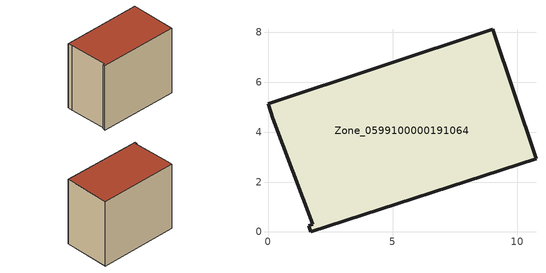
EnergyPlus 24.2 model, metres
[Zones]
Zone_0599100000191064
 floor ground (C_G): 1.71,0 1.62,0.24 1.79,0.31 0.19,4.56 0,5.13 9.01,8.13 10.74,2.93 z0.38
 wall outside (C_F): 1.71,0 10.74,2.93 9.01,8.13 0,5.13 0.19,4.56 1.79,0.31 1.62,0.24 1.71,0 z0.38:8.49
 roof outside (C_R): 1.62,0.24 1.71,0 10.74,2.93 9.01,8.13 0,5.13 0.19,4.56 1.79,0.31 z8.49
[BUILDING]
Pand.0599100000191064: North Axis=0; Terrain=City; Loads Convergence Tolerance Value=0.04; Temperature Convergence Tolerance Value=0.4; Solar Distribution=FullExterior; Maximum Number of Warmup Days=25; Minimum Number of Warmup Days=1
[Site:Location]
Rotterdam.The.Hague.AP_ZH_NLD Design_Conditions: Latitude=51.96; Longitude=4.45; Time Zone=1; Elevation=-4.5
[SITE:GROUNDTEMPERATURE:BUILDINGSURFACE]
18, 18, 18, 18, 18, 18, 18, 18, 18, 18, 18, 18
[MATERIAL] Thermal Absorptance=0.9; Solar Absorptance=0.7; Visible Absorptance=0.7
Name | Roughness | Thickness | Conductivity | Density | Specific Heat
G.TI.1965-1974 | MediumSmooth | 0.15 | 0.882353 | 540 | 1210
F.TI.1965-1974 | Rough | 0.3 | 0.697674 | 1920 | 840
R.TI.1965-1974 | MediumRough | 0.2 | 0.232558 | 1500 | 1000
[CONSTRUCTION]
C_G: G.TI.1965-1974
C_F: F.TI.1965-1974
C_R: R.TI.1965-1974
[ZONE]
Zone_0599100000191064: Type=1; Multiplier=1; Ceiling Height=Autocalculate; Volume=Autocalculate; Floor Area=autocalculate; Part of Total Floor Area=Yes
[ZONEINFILTRATION:DESIGNFLOWRATE]
Infil_Zone_0599100000191064: Zone or ZoneList or Space or SpaceList=Zone_0599100000191064; Schedule=AlwaysOn; Design Flow Rate Calculation Method=Flow/Area; Flow Rate per Floor Area=0.003; Constant Term Coefficient=1; Temperature Term Coefficient=0; Velocity Term Coefficient=0; Velocity Squared Term Coefficient=0
[HVACTEMPLATE:ZONE:IDEALLOADSAIRSYSTEM]
Zone_0599100000191064: Maximum Heating Supply Air Temperature=50; Minimum Cooling Supply Air Temperature=13; Maximum Heating Supply Air Humidity Ratio=0.0156; Minimum Cooling Supply Air Humidity Ratio=0.0077; Heating Limit=NoLimit; Cooling Limit=NoLimit; Dehumidification Control Type=ConstantSensibleHeatRatio; Cooling Sensible Heat Ratio=0.7; Dehumidification Setpoint=60; Humidification Control Type=None; Humidification Setpoint=30; Outdoor Air Method=None; Outdoor Air Flow Rate per Person=0.00944; Outdoor Air Flow Rate per Zone Floor Area=0; Outdoor Air Flow Rate per Zone=0; Demand Controlled Ventilation Type=None; Outdoor Air Economizer Type=NoEconomizer; Heat Recovery Type=None; Sensible Heat Recovery Effectiveness=0.7; Latent Heat Recovery Effectiveness=0.65
[ZONECONTROL:THERMOSTAT]
ThermostatControl_Zone_0599100000191064: Zone or ZoneList=Zone_0599100000191064; Control Type Schedule=DualSetpointControlType; Control 1=Thermostat_Zone_0599100000191064; Temperature Difference Between Cutout And Setpoint=0
[THERMOSTATSETPOINT:DUALSETPOINT]
Thermostat_Zone_0599100000191064: Heating Setpoint Temperature Schedule=HeatingSetpoint_Zone_0599100000191064; Cooling Setpoint Temperature Schedule=CoolingSetpoint_Zone_0599100000191064
[SCHEDULE:COMPACT]
HeatingSetpoint_Zone_0599100000191064: Through: 12/31, For: AllDays, Until: 24:00, 21
CoolingSetpoint_Zone_0599100000191064: Through: 12/31, For: AllDays, Until: 24:00, 24
DualSetpointControlType: Through: 12/31, For: AllDays, Until: 24:00, 4
AlwaysOn: Through: 12/31, For: AllDays, Until: 24:00, 1
